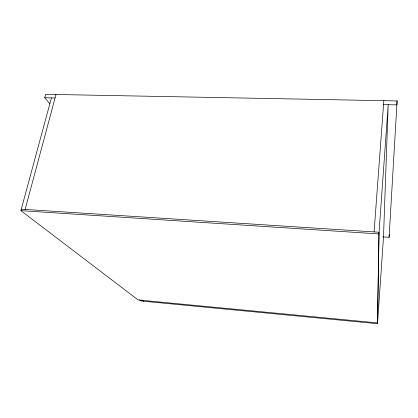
<?xml version="1.0" encoding="UTF-8"?>
<svg xmlns="http://www.w3.org/2000/svg" width="418" height="418" viewBox="0 0 418 418"><rect width="100%" height="100%" fill="white"/><g stroke="black" fill="none" stroke-linecap="round" stroke-linejoin="round"><path stroke-width="0.63" d="M51.44 97.885L20.9 210.646L138.118 299.952L377.475 322.895L378.938 233.928L388.181 104.709L383.505 236.933L377.522 323.704L140.991 300.97L139.44 299.779M377.522 323.704L379.058 232.236L21.297 209.183M382.961 236.896L389.101 237.304L397.1 100.931L45.666 94.296L44.716 97.749L49.826 103.674M397.1 100.931L396.839 104.881L383.546 104.615M389.101 237.304L389.278 234.545M377.475 322.895L377.553 321.755M374.084 231.912L383.839 100.681M25.127 209.428L56.007 94.489M44.716 97.749L55.077 97.958M20.9 210.646L378.938 233.928M141.88 299.858L143.64 301.221"/></g></svg>
